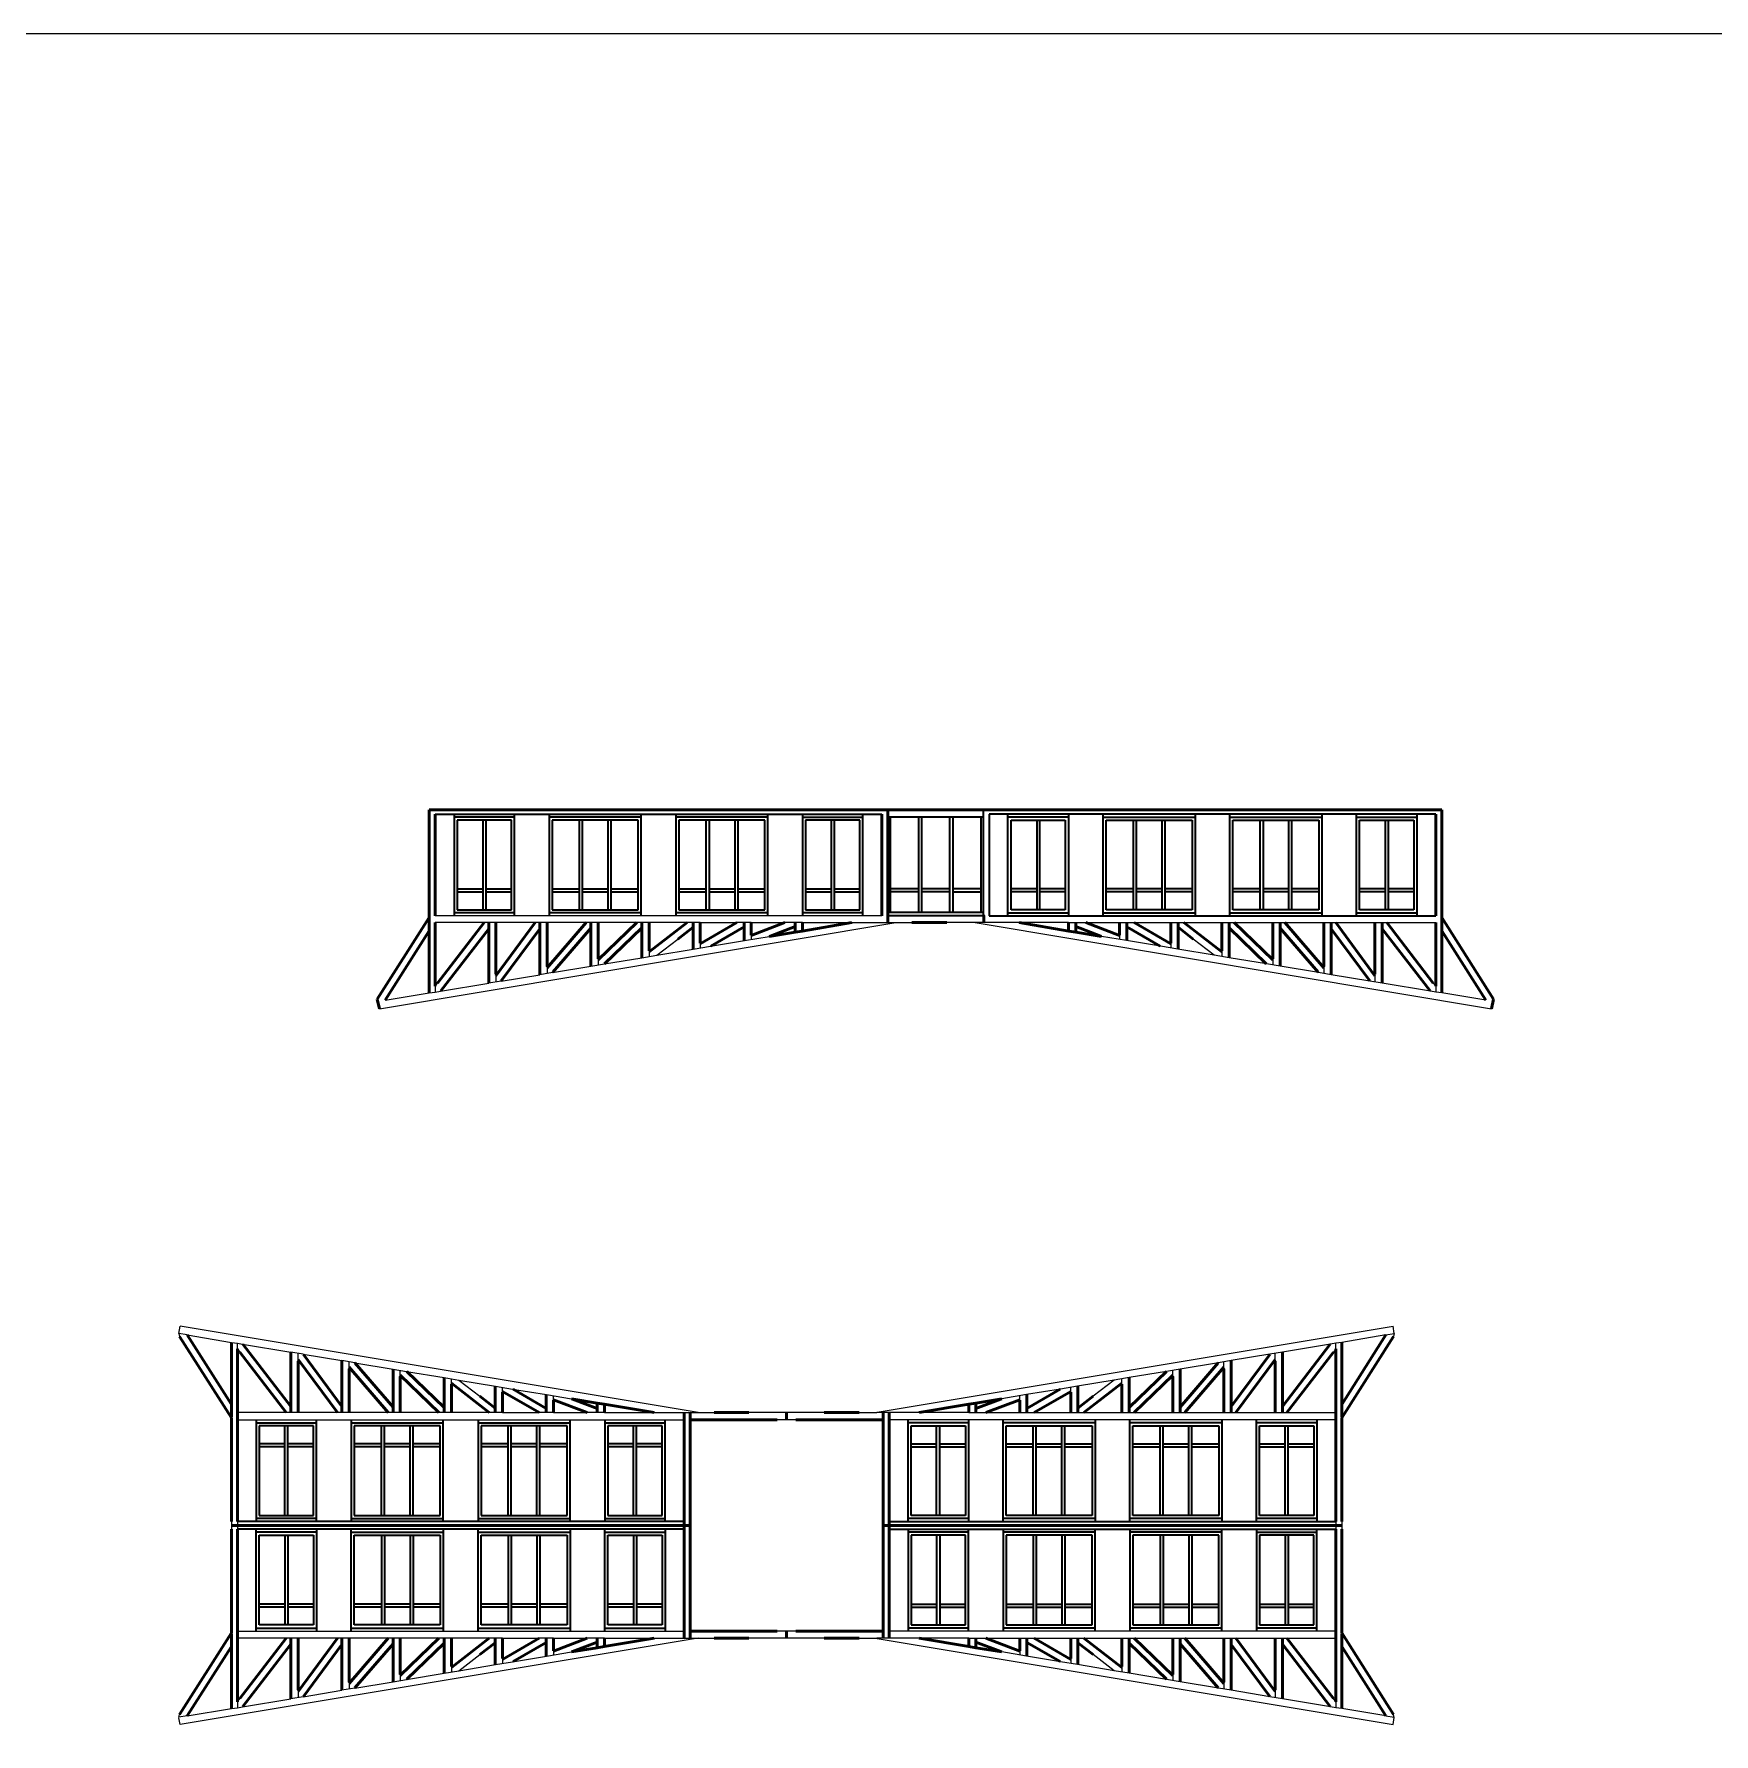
# Model space of a CAD drawing. Header units: centimetres. Extents: x 101 to 201, y 97 to 167.
# Drawn here: x 118.97 to 134.88, y 150.98 to 167.08 of the extents above; entities that cross this region are included whole.
import ezdxf

# ---------------------------------------------------------------- set-up
doc = ezdxf.new("R2010")
doc.units = ezdxf.units.CM
for name, color, linetype in [('corte', 1, 'Continuous'), ('grabado', 5, 'Continuous'), ('modulos alternativos', 10, 'Continuous')]:
    doc.layers.add(name, color=color, linetype=linetype)

msp = doc.modelspace()

# ---------------------------------------------------------------- linework, layer by layer
at = {"layer": 'corte', "lineweight": 50}
for p, q in [((132.298, 159.729), (122.711, 159.729)), ((122.711, 159.729), (122.711, 158.711)), ((127.054, 159.72), (127.054, 159.729)), ((132.298, 159.729), (132.298, 158.711)), ((122.22, 157.936), (122.711, 158.711)), ((122.294, 157.926), (122.711, 158.583)), ((122.711, 158.583), (122.711, 157.996)), ((122.768, 158.661), (122.768, 158.059)), ((122.791, 158.089), (123.231, 158.661)), ((122.82, 158.014), (123.275, 158.604)), ((123.275, 158.604), (123.275, 158.09)), ((123.343, 158.661), (123.343, 158.172)), ((123.343, 158.157), (123.716, 158.661)), ((123.393, 158.109), (123.758, 158.603)), ((123.758, 158.603), (123.758, 158.17)), ((123.827, 158.661), (123.827, 158.245)), ((123.827, 158.232), (124.196, 158.661)), ((123.882, 158.191), (124.242, 158.608)), ((124.242, 158.608), (124.242, 158.251)), ((124.31, 158.661), (124.31, 158.319)), ((124.31, 158.308), (124.676, 158.661)), ((124.372, 158.272), (124.725, 158.613)), ((124.725, 158.613), (124.725, 158.331)), ((124.794, 158.661), (124.794, 158.393)), ((124.794, 158.384), (125.153, 158.661)), ((125.064, 158.506), (125.209, 158.617)), ((125.209, 158.617), (125.209, 158.412)), ((125.277, 158.461), (125.624, 158.661)), ((125.277, 158.661), (125.277, 158.468)), ((125.379, 158.44), (125.692, 158.621)), ((125.692, 158.621), (125.692, 158.492)), ((125.761, 158.661), (125.761, 158.543)), ((125.761, 158.539), (126.08, 158.661)), ((125.931, 158.53), (126.176, 158.571)), ((125.94, 158.534), (126.176, 158.624)), ((126.176, 158.624), (126.176, 158.571)), ((126.242, 158.582), (126.713, 158.661)), ((126.245, 158.661), (126.245, 158.583)), ((127.282, 158.661), (127.611, 158.661)), ((128.768, 158.582), (128.296, 158.661)), ((128.765, 158.661), (128.765, 158.583)), ((129.069, 158.534), (128.833, 158.624)), ((128.833, 158.624), (128.833, 158.571)), ((129.078, 158.53), (128.833, 158.571)), ((129.248, 158.539), (128.929, 158.661)), ((129.248, 158.661), (129.248, 158.543)), ((129.631, 158.44), (129.317, 158.621)), ((129.317, 158.621), (129.317, 158.492)), ((129.732, 158.461), (129.386, 158.661)), ((129.732, 158.661), (129.732, 158.468)), ((129.945, 158.506), (129.801, 158.617)), ((129.801, 158.617), (129.801, 158.412)), ((130.215, 158.384), (129.857, 158.661)), ((130.215, 158.661), (130.215, 158.393)), ((130.637, 158.272), (130.284, 158.613)), ((130.284, 158.613), (130.284, 158.331)), ((130.699, 158.308), (130.333, 158.661)), ((130.699, 158.661), (130.699, 158.319)), ((130.768, 158.608), (130.768, 158.251)), ((131.128, 158.191), (130.768, 158.608)), ((131.183, 158.232), (130.813, 158.661)), ((131.183, 158.661), (131.183, 158.245)), ((131.616, 158.109), (131.251, 158.603)), ((131.251, 158.603), (131.251, 158.17)), ((131.666, 158.157), (131.294, 158.661)), ((131.666, 158.661), (131.666, 158.172)), ((132.189, 158.014), (131.735, 158.604)), ((131.735, 158.604), (131.735, 158.09)), ((132.218, 158.089), (131.778, 158.661)), ((132.241, 158.661), (132.241, 158.059)), ((132.789, 157.936), (132.298, 158.711)), ((132.715, 157.926), (132.298, 158.583)), ((132.298, 158.583), (132.298, 157.996)), ((122.24, 157.846), (122.22, 157.936)), ((132.769, 157.846), (132.789, 157.936)), ((120.348, 154.743), (120.838, 153.971)), ((120.421, 154.757), (120.838, 154.099)), ((131.769, 154.757), (131.352, 154.099)), ((131.842, 154.743), (131.352, 153.971)), ((120.838, 154.099), (120.838, 154.687)), ((120.895, 154.022), (120.895, 154.624)), ((120.918, 154.594), (121.358, 154.022)), ((120.947, 154.669), (121.402, 154.078)), ((121.402, 154.078), (121.402, 154.593)), ((121.52, 154.573), (121.885, 154.08)), ((130.67, 154.573), (130.305, 154.08)), ((131.243, 154.669), (130.789, 154.078)), ((130.789, 154.078), (130.789, 154.593)), ((131.272, 154.594), (130.832, 154.022)), ((131.295, 154.022), (131.295, 154.624)), ((131.352, 154.099), (131.352, 154.687)), ((121.47, 154.526), (121.842, 154.022)), ((121.47, 154.022), (121.47, 154.51)), ((121.885, 154.08), (121.885, 154.513)), ((121.954, 154.451), (122.323, 154.022)), ((121.954, 154.022), (121.954, 154.437)), ((122.008, 154.492), (122.369, 154.074)), ((122.369, 154.074), (122.369, 154.432)), ((122.499, 154.41), (122.852, 154.07)), ((129.691, 154.41), (129.338, 154.07)), ((130.182, 154.492), (129.821, 154.074)), ((129.821, 154.074), (129.821, 154.432)), ((130.236, 154.451), (129.867, 154.022)), ((130.236, 154.022), (130.236, 154.437)), ((130.305, 154.08), (130.305, 154.513)), ((130.72, 154.526), (130.348, 154.022)), ((130.72, 154.022), (130.72, 154.51)), ((122.437, 154.375), (122.803, 154.022)), ((122.437, 154.022), (122.437, 154.364)), ((122.852, 154.07), (122.852, 154.351)), ((122.921, 154.299), (123.28, 154.022)), ((122.921, 154.022), (122.921, 154.29)), ((123.336, 154.065), (123.336, 154.271)), ((123.404, 154.222), (123.751, 154.022)), ((123.506, 154.242), (123.819, 154.062)), ((128.685, 154.242), (128.371, 154.062)), ((128.786, 154.222), (128.439, 154.022)), ((128.854, 154.065), (128.854, 154.271)), ((129.269, 154.299), (128.91, 154.022)), ((129.269, 154.022), (129.269, 154.29)), ((129.338, 154.07), (129.338, 154.351)), ((129.753, 154.375), (129.387, 154.022)), ((129.753, 154.022), (129.753, 154.364)), ((123.191, 154.177), (123.336, 154.065)), ((123.404, 154.022), (123.404, 154.215)), ((123.819, 154.062), (123.819, 154.19)), ((123.888, 154.144), (124.207, 154.022)), ((123.888, 154.022), (123.888, 154.14)), ((124.058, 154.152), (124.303, 154.111)), ((124.067, 154.149), (124.303, 154.059)), ((124.303, 154.059), (124.303, 154.111)), ((124.369, 154.101), (124.84, 154.022)), ((124.372, 154.022), (124.372, 154.1)), ((127.821, 154.101), (127.35, 154.022)), ((127.819, 154.022), (127.819, 154.1)), ((128.132, 154.152), (127.887, 154.111)), ((128.123, 154.149), (127.887, 154.059)), ((127.887, 154.059), (127.887, 154.111)), ((128.302, 154.144), (127.983, 154.022)), ((128.302, 154.022), (128.302, 154.14)), ((128.371, 154.062), (128.371, 154.19)), ((128.786, 154.022), (128.786, 154.215)), ((128.999, 154.177), (128.854, 154.065)), ((120.838, 153.971), (120.838, 152.989)), ((125.181, 153.953), (126.007, 153.953)), ((125.181, 151.953), (125.181, 153.953)), ((125.409, 154.022), (125.738, 154.022)), ((126.095, 154.019), (126.095, 153.956)), ((127.009, 153.953), (126.183, 153.953)), ((126.781, 154.022), (126.452, 154.022)), ((127.009, 151.953), (127.009, 153.953)), ((131.352, 153.971), (131.352, 152.989)), ((125.181, 152.953), (120.838, 152.953)), ((127.009, 152.953), (131.352, 152.953)), ((120.838, 152.917), (120.838, 151.935)), ((131.352, 152.917), (131.352, 151.935)), ((120.348, 151.164), (120.838, 151.935)), ((120.421, 151.15), (120.838, 151.807)), ((120.838, 151.807), (120.838, 151.22)), ((120.895, 151.885), (120.895, 151.283)), ((120.918, 151.313), (121.358, 151.885)), ((120.947, 151.238), (121.402, 151.829)), ((121.402, 151.829), (121.402, 151.314)), ((121.47, 151.885), (121.47, 151.396)), ((121.47, 151.381), (121.842, 151.885)), ((121.52, 151.333), (121.885, 151.827)), ((121.885, 151.827), (121.885, 151.394)), ((121.954, 151.885), (121.954, 151.47)), ((121.954, 151.456), (122.323, 151.885)), ((122.008, 151.415), (122.369, 151.832)), ((122.369, 151.832), (122.369, 151.475)), ((122.437, 151.885), (122.437, 151.543)), ((122.437, 151.532), (122.803, 151.885)), ((122.499, 151.497), (122.852, 151.837)), ((122.852, 151.837), (122.852, 151.555)), ((122.921, 151.885), (122.921, 151.617)), ((122.921, 151.608), (123.28, 151.885)), ((123.191, 151.73), (123.336, 151.842)), ((123.336, 151.842), (123.336, 151.636)), ((123.404, 151.685), (123.751, 151.885)), ((123.404, 151.885), (123.404, 151.692)), ((123.506, 151.664), (123.819, 151.845)), ((123.819, 151.845), (123.819, 151.717)), ((123.888, 151.885), (123.888, 151.767)), ((123.888, 151.763), (124.207, 151.885)), ((124.067, 151.758), (124.303, 151.848)), ((124.303, 151.848), (124.303, 151.795)), ((124.369, 151.806), (124.84, 151.885)), ((124.372, 151.885), (124.372, 151.807)), ((125.181, 151.953), (126.007, 151.953)), ((125.409, 151.885), (125.738, 151.885)), ((126.095, 151.888), (126.095, 151.951)), ((127.009, 151.953), (126.183, 151.953)), ((126.781, 151.885), (126.452, 151.885)), ((127.821, 151.806), (127.35, 151.885)), ((127.819, 151.885), (127.819, 151.807)), ((128.123, 151.758), (127.887, 151.848)), ((127.887, 151.848), (127.887, 151.795)), ((128.302, 151.763), (127.983, 151.885)), ((128.302, 151.885), (128.302, 151.767)), ((128.685, 151.664), (128.371, 151.845)), ((128.371, 151.845), (128.371, 151.717)), ((128.786, 151.685), (128.439, 151.885)), ((128.786, 151.885), (128.786, 151.692)), ((128.999, 151.73), (128.854, 151.842)), ((128.854, 151.842), (128.854, 151.636)), ((129.269, 151.608), (128.91, 151.885)), ((129.269, 151.885), (129.269, 151.617)), ((129.691, 151.497), (129.338, 151.837)), ((129.338, 151.837), (129.338, 151.555)), ((129.753, 151.532), (129.387, 151.885)), ((129.753, 151.885), (129.753, 151.543)), ((129.821, 151.832), (129.821, 151.475)), ((130.182, 151.415), (129.821, 151.832)), ((130.236, 151.456), (129.867, 151.885)), ((130.236, 151.885), (130.236, 151.47)), ((130.67, 151.333), (130.305, 151.827)), ((130.305, 151.827), (130.305, 151.394)), ((130.72, 151.381), (130.348, 151.885)), ((130.72, 151.885), (130.72, 151.396)), ((131.243, 151.238), (130.789, 151.829)), ((130.789, 151.829), (130.789, 151.314)), ((131.272, 151.313), (130.832, 151.885)), ((131.295, 151.885), (131.295, 151.283)), ((131.842, 151.164), (131.352, 151.935)), ((131.769, 151.15), (131.352, 151.807)), ((131.352, 151.807), (131.352, 151.22)), ((124.058, 151.755), (124.303, 151.795)), ((128.132, 151.755), (127.887, 151.795))]:
    msp.add_line(p, q, dxfattribs=at)
at = {"layer": 'corte'}
for p, q in [((122.711, 158.711), (122.711, 158.732)), ((132.298, 158.711), (132.298, 158.732)), ((122.24, 157.846), (127.13, 158.661)), ((122.768, 158.663), (122.768, 158.661)), ((123.231, 158.661), (122.768, 158.661)), ((123.716, 158.661), (123.34, 158.661)), ((124.196, 158.661), (123.824, 158.661)), ((124.676, 158.661), (124.308, 158.661)), ((125.153, 158.661), (124.791, 158.661)), ((125.277, 158.661), (125.624, 158.661)), ((125.761, 158.661), (126.08, 158.661)), ((126.245, 158.661), (126.713, 158.661)), ((127.113, 158.661), (127.282, 158.661)), ((127.968, 158.661), (127.611, 158.661)), ((127.879, 158.661), (132.769, 157.846)), ((127.968, 158.663), (127.968, 158.661)), ((128.765, 158.661), (128.296, 158.661)), ((128.929, 158.661), (129.248, 158.661)), ((129.386, 158.661), (129.732, 158.661)), ((129.857, 158.661), (130.218, 158.661)), ((130.333, 158.661), (130.702, 158.661)), ((130.813, 158.661), (131.185, 158.661)), ((131.294, 158.661), (131.669, 158.661)), ((131.778, 158.661), (132.241, 158.661)), ((132.241, 158.663), (132.241, 158.661)), ((124.866, 158.353), (125.064, 158.506)), ((124.866, 158.353), (125.212, 158.41)), ((125.209, 158.412), (125.209, 158.41)), ((125.277, 158.468), (125.277, 158.461)), ((125.374, 158.438), (125.695, 158.491)), ((125.374, 158.438), (125.379, 158.44)), ((125.692, 158.492), (125.692, 158.491)), ((125.761, 158.543), (125.761, 158.536)), ((125.931, 158.53), (125.94, 158.534)), ((129.078, 158.53), (129.069, 158.534)), ((129.248, 158.543), (129.248, 158.536)), ((129.635, 158.438), (129.314, 158.491)), ((129.317, 158.492), (129.317, 158.491)), ((129.635, 158.438), (129.631, 158.44)), ((129.732, 158.468), (129.732, 158.461)), ((130.144, 158.353), (129.798, 158.41)), ((129.801, 158.412), (129.801, 158.41)), ((130.144, 158.353), (129.945, 158.506)), ((123.827, 158.245), (123.827, 158.232)), ((123.88, 158.188), (124.242, 158.249)), ((124.31, 158.319), (124.31, 158.308)), ((124.37, 158.27), (124.725, 158.329)), ((124.37, 158.27), (124.372, 158.272)), ((124.725, 158.331), (124.725, 158.329)), ((124.794, 158.393), (124.794, 158.384)), ((130.215, 158.393), (130.215, 158.384)), ((130.284, 158.331), (130.284, 158.329)), ((130.639, 158.27), (130.284, 158.329)), ((130.639, 158.27), (130.637, 158.272)), ((130.699, 158.319), (130.699, 158.308)), ((131.13, 158.188), (130.768, 158.249)), ((131.183, 158.245), (131.183, 158.232)), ((122.768, 158.059), (122.791, 158.089)), ((122.818, 158.012), (123.275, 158.088)), ((123.275, 158.09), (123.275, 158.088)), ((123.343, 158.172), (123.343, 158.157)), ((123.392, 158.107), (123.758, 158.168)), ((123.392, 158.107), (123.393, 158.109)), ((123.758, 158.17), (123.758, 158.168)), ((123.88, 158.188), (123.882, 158.191)), ((131.13, 158.188), (131.128, 158.191)), ((131.251, 158.17), (131.251, 158.168)), ((131.618, 158.107), (131.251, 158.168)), ((131.618, 158.107), (131.616, 158.109)), ((131.666, 158.172), (131.666, 158.157)), ((131.735, 158.09), (131.735, 158.088)), ((132.191, 158.012), (131.735, 158.088)), ((132.241, 158.059), (132.218, 158.089)), ((122.294, 157.926), (122.711, 157.996)), ((122.818, 158.012), (122.82, 158.014)), ((132.191, 158.012), (132.189, 158.014)), ((132.715, 157.926), (132.298, 157.996)), ((120.341, 154.772), (120.353, 154.839)), ((120.341, 154.772), (120.348, 154.743)), ((125.257, 154.022), (120.353, 154.839)), ((120.421, 154.757), (120.838, 154.687)), ((126.933, 154.022), (131.837, 154.839)), ((131.769, 154.757), (131.352, 154.687)), ((131.849, 154.772), (131.837, 154.839)), ((131.849, 154.772), (131.842, 154.743)), ((120.895, 154.624), (120.918, 154.594)), ((120.945, 154.671), (121.402, 154.595)), ((120.945, 154.671), (120.947, 154.669)), ((121.402, 154.593), (121.402, 154.595)), ((121.519, 154.576), (121.885, 154.514)), ((121.519, 154.576), (121.52, 154.573)), ((130.671, 154.576), (130.305, 154.514)), ((130.671, 154.576), (130.67, 154.573)), ((131.245, 154.671), (130.789, 154.595)), ((130.789, 154.593), (130.789, 154.595)), ((131.245, 154.671), (131.243, 154.669)), ((131.295, 154.624), (131.272, 154.594)), ((121.47, 154.51), (121.47, 154.526)), ((121.885, 154.513), (121.885, 154.514)), ((121.954, 154.437), (121.954, 154.451)), ((122.007, 154.494), (122.369, 154.434)), ((122.007, 154.494), (122.008, 154.492)), ((122.497, 154.412), (122.852, 154.353)), ((122.497, 154.412), (122.499, 154.41)), ((129.693, 154.412), (129.338, 154.353)), ((129.693, 154.412), (129.691, 154.41)), ((130.184, 154.494), (129.821, 154.434)), ((130.184, 154.494), (130.182, 154.492)), ((130.236, 154.437), (130.236, 154.451)), ((130.305, 154.513), (130.305, 154.514)), ((130.72, 154.51), (130.72, 154.526)), ((122.437, 154.364), (122.437, 154.375)), ((122.852, 154.351), (122.852, 154.353)), ((122.921, 154.29), (122.921, 154.299)), ((122.992, 154.33), (123.339, 154.272)), ((122.992, 154.33), (123.191, 154.177)), ((123.336, 154.271), (123.336, 154.273)), ((123.404, 154.215), (123.404, 154.222)), ((123.501, 154.245), (123.822, 154.192)), ((123.501, 154.245), (123.506, 154.242)), ((128.689, 154.245), (128.368, 154.192)), ((128.689, 154.245), (128.685, 154.242)), ((128.786, 154.215), (128.786, 154.222)), ((129.198, 154.33), (128.851, 154.272)), ((128.854, 154.271), (128.854, 154.273)), ((129.198, 154.33), (128.999, 154.177)), ((129.269, 154.29), (129.269, 154.299)), ((129.338, 154.351), (129.338, 154.353)), ((129.753, 154.364), (129.753, 154.375)), ((123.819, 154.19), (123.819, 154.192)), ((123.888, 154.14), (123.888, 154.147)), ((124.058, 154.152), (124.067, 154.149)), ((128.132, 154.152), (128.123, 154.149)), ((128.302, 154.14), (128.302, 154.147)), ((128.371, 154.19), (128.371, 154.192)), ((120.838, 153.971), (120.838, 153.977)), ((120.895, 154.019), (120.895, 154.022)), ((121.358, 154.022), (120.895, 154.022)), ((121.842, 154.022), (121.467, 154.022)), ((122.323, 154.022), (121.951, 154.022)), ((122.803, 154.022), (122.434, 154.022)), ((123.28, 154.022), (122.918, 154.022)), ((123.404, 154.022), (123.751, 154.022)), ((123.888, 154.022), (124.207, 154.022)), ((124.372, 154.022), (124.84, 154.022)), ((125.24, 154.022), (125.409, 154.022)), ((126.452, 154.022), (125.738, 154.022)), ((126.183, 153.953), (126.007, 153.953)), ((126.095, 154.019), (126.095, 154.022)), ((126.095, 153.953), (126.095, 153.956)), ((126.781, 154.022), (126.95, 154.022)), ((127.819, 154.022), (127.35, 154.022)), ((127.983, 154.022), (128.302, 154.022)), ((128.439, 154.022), (128.786, 154.022)), ((128.91, 154.022), (129.272, 154.022)), ((129.387, 154.022), (129.756, 154.022)), ((129.867, 154.022), (130.239, 154.022)), ((130.348, 154.022), (130.723, 154.022)), ((130.832, 154.022), (131.295, 154.022)), ((131.295, 154.019), (131.295, 154.022)), ((131.352, 153.971), (131.352, 153.977)), ((120.838, 152.989), (120.838, 152.917)), ((131.352, 152.989), (131.352, 152.917)), ((125.257, 151.885), (120.353, 151.067)), ((120.838, 151.935), (120.838, 151.93)), ((120.895, 151.888), (120.895, 151.885)), ((121.358, 151.885), (120.895, 151.885)), ((121.842, 151.885), (121.467, 151.885)), ((122.323, 151.885), (121.951, 151.885)), ((122.803, 151.885), (122.434, 151.885)), ((123.28, 151.885), (122.918, 151.885)), ((123.404, 151.885), (123.751, 151.885)), ((123.888, 151.885), (124.207, 151.885)), ((124.372, 151.885), (124.84, 151.885)), ((125.24, 151.885), (125.409, 151.885)), ((126.452, 151.885), (125.738, 151.885)), ((126.183, 151.953), (126.007, 151.953)), ((126.095, 151.953), (126.095, 151.951)), ((126.095, 151.888), (126.095, 151.885)), ((126.781, 151.885), (126.95, 151.885)), ((126.933, 151.885), (131.837, 151.067)), ((127.819, 151.885), (127.35, 151.885)), ((127.983, 151.885), (128.302, 151.885)), ((128.439, 151.885), (128.786, 151.885)), ((128.91, 151.885), (129.272, 151.885)), ((129.387, 151.885), (129.756, 151.885)), ((129.867, 151.885), (130.239, 151.885)), ((130.348, 151.885), (130.723, 151.885)), ((130.832, 151.885), (131.295, 151.885)), ((131.295, 151.888), (131.295, 151.885)), ((131.352, 151.935), (131.352, 151.93)), ((122.992, 151.577), (123.191, 151.73)), ((123.404, 151.692), (123.404, 151.685)), ((123.501, 151.662), (123.822, 151.715)), ((123.501, 151.662), (123.506, 151.664)), ((123.819, 151.717), (123.819, 151.715)), ((123.888, 151.767), (123.888, 151.76)), ((124.058, 151.755), (124.067, 151.758)), ((128.132, 151.755), (128.123, 151.758)), ((128.302, 151.767), (128.302, 151.76)), ((128.689, 151.662), (128.368, 151.715)), ((128.371, 151.717), (128.371, 151.715)), ((128.689, 151.662), (128.685, 151.664)), ((128.786, 151.692), (128.786, 151.685)), ((129.198, 151.577), (128.999, 151.73)), ((122.437, 151.543), (122.437, 151.532)), ((122.497, 151.494), (122.852, 151.554)), ((122.497, 151.494), (122.499, 151.497)), ((122.852, 151.555), (122.852, 151.554)), ((122.921, 151.617), (122.921, 151.608)), ((122.992, 151.577), (123.339, 151.635)), ((123.336, 151.636), (123.336, 151.634)), ((129.198, 151.577), (128.851, 151.635)), ((128.854, 151.636), (128.854, 151.634)), ((129.269, 151.617), (129.269, 151.608)), ((129.338, 151.555), (129.338, 151.554)), ((129.693, 151.494), (129.338, 151.554)), ((129.693, 151.494), (129.691, 151.497)), ((129.753, 151.543), (129.753, 151.532)), ((121.47, 151.396), (121.47, 151.381)), ((121.519, 151.331), (121.885, 151.392)), ((121.519, 151.331), (121.52, 151.333)), ((121.885, 151.394), (121.885, 151.392)), ((121.954, 151.47), (121.954, 151.456)), ((122.007, 151.413), (122.369, 151.473)), ((122.007, 151.413), (122.008, 151.415)), ((130.184, 151.413), (129.821, 151.473)), ((130.184, 151.413), (130.182, 151.415)), ((130.236, 151.47), (130.236, 151.456)), ((130.305, 151.394), (130.305, 151.392)), ((130.671, 151.331), (130.305, 151.392)), ((130.671, 151.331), (130.67, 151.333)), ((130.72, 151.396), (130.72, 151.381)), ((120.342, 151.137), (120.348, 151.164)), ((120.421, 151.15), (120.838, 151.22)), ((120.895, 151.283), (120.918, 151.313)), ((120.945, 151.236), (121.402, 151.312)), ((120.945, 151.236), (120.947, 151.238)), ((121.402, 151.314), (121.402, 151.312)), ((130.789, 151.314), (130.789, 151.312)), ((131.245, 151.236), (130.789, 151.312)), ((131.245, 151.236), (131.243, 151.238)), ((131.295, 151.283), (131.272, 151.313)), ((131.769, 151.15), (131.352, 151.22)), ((131.849, 151.135), (131.842, 151.164)), ((120.342, 151.137), (120.342, 151.137)), ((120.353, 151.067), (120.342, 151.132)), ((131.837, 151.067), (131.849, 151.135)), ((131.848, 151.137), (131.848, 151.137))]:
    msp.add_line(p, q, dxfattribs=at)
at = {"layer": 'grabado'}
for p, q in [((122.711, 159.729), (122.711, 159.695)), ((126.997, 158.726), (122.768, 158.726)), ((127.054, 158.729), (127.054, 158.726)), ((123.34, 158.661), (123.231, 158.661)), ((123.824, 158.661), (123.716, 158.661)), ((124.308, 158.661), (124.196, 158.661)), ((124.791, 158.661), (124.676, 158.661)), ((125.277, 158.661), (125.153, 158.661)), ((125.761, 158.661), (125.624, 158.661)), ((126.245, 158.661), (126.08, 158.661)), ((126.713, 158.661), (127.113, 158.661)), ((126.997, 158.663), (126.997, 158.661)), ((127.054, 158.663), (127.054, 158.661)), ((128.296, 158.661), (127.896, 158.661)), ((127.956, 158.663), (127.956, 158.661)), ((128.013, 158.663), (128.013, 158.661)), ((128.765, 158.661), (128.929, 158.661)), ((129.248, 158.661), (129.386, 158.661)), ((129.732, 158.661), (129.857, 158.661)), ((130.218, 158.661), (130.333, 158.661)), ((130.702, 158.661), (130.813, 158.661)), ((131.185, 158.661), (131.294, 158.661)), ((131.669, 158.661), (131.778, 158.661)), ((125.212, 158.41), (125.374, 158.438)), ((125.277, 158.461), (125.277, 158.421)), ((125.695, 158.491), (125.931, 158.53)), ((125.761, 158.536), (125.761, 158.502)), ((129.314, 158.491), (129.078, 158.53)), ((129.248, 158.536), (129.248, 158.502)), ((129.798, 158.41), (129.635, 158.438)), ((129.732, 158.461), (129.732, 158.421)), ((124.242, 158.249), (124.37, 158.27)), ((124.242, 158.251), (124.242, 158.249)), ((124.31, 158.308), (124.31, 158.26)), ((124.725, 158.329), (124.866, 158.353)), ((124.794, 158.384), (124.794, 158.341)), ((130.284, 158.329), (130.144, 158.353)), ((130.215, 158.384), (130.215, 158.341)), ((130.768, 158.249), (130.639, 158.27)), ((130.699, 158.308), (130.699, 158.26)), ((130.768, 158.251), (130.768, 158.249)), ((123.392, 158.107), (123.275, 158.088)), ((123.343, 158.157), (123.343, 158.099)), ((123.88, 158.188), (123.758, 158.168)), ((123.827, 158.232), (123.827, 158.18)), ((131.251, 158.168), (131.13, 158.188)), ((131.183, 158.232), (131.183, 158.18)), ((131.735, 158.088), (131.618, 158.107)), ((131.666, 158.157), (131.666, 158.099)), ((122.711, 157.996), (122.768, 158.003)), ((122.768, 158.059), (122.768, 158.003)), ((122.768, 158.003), (122.818, 158.012)), ((132.241, 158.003), (132.191, 158.012)), ((132.241, 158.059), (132.241, 158.003)), ((132.298, 157.996), (132.241, 158.003)), ((120.421, 154.757), (120.342, 154.77)), ((131.769, 154.757), (131.848, 154.77)), ((120.838, 154.687), (120.895, 154.679)), ((120.895, 154.624), (120.895, 154.679)), ((120.895, 154.679), (120.945, 154.671)), ((121.519, 154.576), (121.402, 154.595)), ((121.47, 154.526), (121.47, 154.584)), ((130.789, 154.595), (130.671, 154.576)), ((130.72, 154.526), (130.72, 154.584)), ((131.295, 154.679), (131.245, 154.671)), ((131.352, 154.687), (131.295, 154.679)), ((131.295, 154.624), (131.295, 154.679)), ((122.007, 154.494), (121.885, 154.514)), ((121.954, 154.451), (121.954, 154.503)), ((122.369, 154.434), (122.497, 154.412)), ((122.369, 154.432), (122.369, 154.434)), ((122.437, 154.375), (122.437, 154.422)), ((129.821, 154.434), (129.693, 154.412)), ((129.753, 154.375), (129.753, 154.422)), ((129.821, 154.432), (129.821, 154.434)), ((130.305, 154.514), (130.184, 154.494)), ((130.236, 154.451), (130.236, 154.503)), ((122.852, 154.353), (122.992, 154.33)), ((122.921, 154.299), (122.921, 154.342)), ((123.339, 154.272), (123.501, 154.245)), ((123.404, 154.222), (123.404, 154.261)), ((128.851, 154.272), (128.689, 154.245)), ((128.786, 154.222), (128.786, 154.261)), ((129.338, 154.353), (129.198, 154.33)), ((129.269, 154.299), (129.269, 154.342)), ((123.822, 154.192), (124.058, 154.152)), ((123.888, 154.147), (123.888, 154.181)), ((128.368, 154.192), (128.132, 154.152)), ((128.302, 154.147), (128.302, 154.181)), ((120.895, 153.952), (120.895, 153.956)), ((120.895, 153.953), (125.124, 153.953)), ((121.467, 154.022), (121.358, 154.022)), ((121.951, 154.022), (121.842, 154.022)), ((122.434, 154.022), (122.323, 154.022)), ((122.918, 154.022), (122.803, 154.022)), ((123.404, 154.022), (123.28, 154.022)), ((123.888, 154.022), (123.751, 154.022)), ((124.372, 154.022), (124.207, 154.022)), ((124.84, 154.022), (125.24, 154.022)), ((125.124, 154.019), (125.124, 154.022)), ((125.181, 154.019), (125.181, 154.022)), ((125.181, 153.953), (125.181, 153.956)), ((127.35, 154.022), (126.95, 154.022)), ((127.009, 154.019), (127.009, 154.022)), ((127.009, 153.953), (127.009, 153.956)), ((127.066, 154.019), (127.066, 154.022)), ((131.295, 153.953), (127.066, 153.953)), ((127.819, 154.022), (127.983, 154.022)), ((128.302, 154.022), (128.439, 154.022)), ((128.786, 154.022), (128.91, 154.022)), ((129.272, 154.022), (129.387, 154.022)), ((129.756, 154.022), (129.867, 154.022)), ((130.239, 154.022), (130.348, 154.022)), ((130.723, 154.022), (130.832, 154.022)), ((131.295, 153.952), (131.295, 153.956)), ((120.895, 152.989), (120.895, 152.917)), ((125.124, 152.958), (125.124, 152.962)), ((125.124, 152.949), (125.124, 152.945)), ((127.066, 152.958), (127.066, 152.962)), ((127.066, 152.949), (127.066, 152.945)), ((131.295, 152.989), (131.295, 152.917)), ((120.895, 151.955), (120.895, 151.951)), ((120.895, 151.953), (125.124, 151.953)), ((121.467, 151.885), (121.358, 151.885)), ((121.951, 151.885), (121.842, 151.885)), ((122.434, 151.885), (122.323, 151.885)), ((122.918, 151.885), (122.803, 151.885)), ((123.404, 151.885), (123.28, 151.885)), ((123.888, 151.885), (123.751, 151.885)), ((124.372, 151.885), (124.207, 151.885)), ((124.84, 151.885), (125.24, 151.885)), ((125.124, 151.888), (125.124, 151.885)), ((125.181, 151.953), (125.181, 151.951)), ((125.181, 151.888), (125.181, 151.885)), ((127.35, 151.885), (126.95, 151.885)), ((127.009, 151.953), (127.009, 151.951)), ((127.009, 151.888), (127.009, 151.885)), ((131.295, 151.953), (127.066, 151.953)), ((127.066, 151.888), (127.066, 151.885)), ((127.819, 151.885), (127.983, 151.885)), ((128.302, 151.885), (128.439, 151.885)), ((128.786, 151.885), (128.91, 151.885)), ((129.272, 151.885), (129.387, 151.885)), ((129.756, 151.885), (129.867, 151.885)), ((130.239, 151.885), (130.348, 151.885)), ((130.723, 151.885), (130.832, 151.885)), ((131.295, 151.955), (131.295, 151.951)), ((123.339, 151.635), (123.501, 151.662)), ((123.404, 151.685), (123.404, 151.646)), ((123.822, 151.715), (124.058, 151.755)), ((123.888, 151.76), (123.888, 151.726)), ((128.368, 151.715), (128.132, 151.755)), ((128.302, 151.76), (128.302, 151.726)), ((128.851, 151.635), (128.689, 151.662)), ((128.786, 151.685), (128.786, 151.646)), ((122.369, 151.473), (122.497, 151.494)), ((122.437, 151.532), (122.437, 151.484)), ((122.852, 151.554), (122.992, 151.577)), ((122.921, 151.608), (122.921, 151.565)), ((129.338, 151.554), (129.198, 151.577)), ((129.269, 151.608), (129.269, 151.565)), ((129.821, 151.473), (129.693, 151.494)), ((129.753, 151.532), (129.753, 151.484)), ((121.519, 151.331), (121.402, 151.312)), ((121.47, 151.381), (121.47, 151.323)), ((122.007, 151.413), (121.885, 151.392)), ((121.954, 151.456), (121.954, 151.404)), ((122.369, 151.475), (122.369, 151.473)), ((129.821, 151.475), (129.821, 151.473)), ((130.305, 151.392), (130.184, 151.413)), ((130.236, 151.456), (130.236, 151.404)), ((130.789, 151.312), (130.671, 151.331)), ((130.72, 151.381), (130.72, 151.323)), ((120.838, 151.22), (120.895, 151.227)), ((120.895, 151.283), (120.895, 151.227)), ((120.895, 151.227), (120.945, 151.236)), ((131.295, 151.227), (131.245, 151.236)), ((131.295, 151.283), (131.295, 151.227)), ((131.352, 151.22), (131.295, 151.227)), ((120.421, 151.15), (120.342, 151.137)), ((131.769, 151.15), (131.848, 151.137))]:
    msp.add_line(p, q, dxfattribs=at)
at = {"layer": 'grabado', "lineweight": 35}
for p, q in [((122.768, 159.689), (126.997, 159.689)), ((122.947, 159.689), (122.947, 158.726)), ((123.518, 158.726), (123.518, 159.689)), ((123.847, 159.689), (123.847, 158.726)), ((124.718, 158.726), (124.718, 159.689)), ((125.047, 159.689), (125.047, 158.726)), ((125.918, 158.726), (125.918, 159.689)), ((126.247, 159.689), (126.247, 158.726)), ((126.818, 158.726), (126.818, 159.689)), ((127.956, 159.729), (127.956, 158.663)), ((132.241, 159.689), (128.013, 159.689)), ((128.013, 159.689), (128.013, 158.726)), ((128.191, 158.726), (128.191, 159.689)), ((128.763, 159.689), (128.763, 158.726)), ((129.091, 158.726), (129.091, 159.689)), ((129.963, 159.689), (129.963, 158.726)), ((130.291, 158.726), (130.291, 159.689)), ((131.163, 159.689), (131.163, 158.726)), ((131.491, 158.726), (131.491, 159.689)), ((132.063, 159.689), (132.063, 158.726)), ((123.518, 159.66), (122.947, 159.66)), ((122.975, 159.632), (122.975, 158.782)), ((123.49, 159.632), (122.975, 159.632)), ((123.218, 159.632), (123.218, 158.782)), ((123.247, 159.632), (123.247, 158.782)), ((123.49, 158.782), (123.49, 159.632)), ((124.718, 159.66), (123.847, 159.66)), ((123.875, 159.632), (123.875, 158.782)), ((124.69, 159.632), (123.875, 159.632)), ((124.132, 159.632), (124.132, 158.782)), ((124.161, 159.632), (124.161, 158.782)), ((124.404, 159.632), (124.404, 158.782)), ((124.432, 159.632), (124.432, 158.782)), ((124.69, 158.782), (124.69, 159.632)), ((125.918, 159.66), (125.047, 159.66)), ((125.075, 159.632), (125.075, 158.782)), ((125.89, 159.632), (125.075, 159.632)), ((125.332, 159.632), (125.332, 158.782)), ((125.361, 159.632), (125.361, 158.782)), ((125.604, 159.632), (125.604, 158.782)), ((125.632, 159.632), (125.632, 158.782)), ((125.89, 158.782), (125.89, 159.632)), ((126.247, 159.66), (126.818, 159.66)), ((126.275, 159.632), (126.275, 158.782)), ((126.79, 159.632), (126.275, 159.632)), ((126.518, 159.632), (126.518, 158.782)), ((126.547, 159.632), (126.547, 158.782)), ((126.79, 158.782), (126.79, 159.632)), ((127.962, 159.66), (127.054, 159.66)), ((127.076, 159.66), (127.076, 158.756)), ((127.343, 159.66), (127.343, 158.756)), ((127.372, 159.66), (127.372, 158.756)), ((127.639, 159.66), (127.639, 158.756)), ((127.668, 159.66), (127.668, 158.756)), ((127.933, 159.66), (127.933, 158.756)), ((128.763, 159.66), (128.191, 159.66)), ((128.22, 159.632), (128.734, 159.632)), ((128.22, 158.782), (128.22, 159.632)), ((128.463, 159.632), (128.463, 158.782)), ((128.491, 159.632), (128.491, 158.782)), ((128.734, 159.632), (128.734, 158.782)), ((129.091, 159.66), (129.963, 159.66)), ((129.12, 159.632), (129.934, 159.632)), ((129.12, 158.782), (129.12, 159.632)), ((129.377, 159.632), (129.377, 158.782)), ((129.406, 159.632), (129.406, 158.782)), ((129.648, 159.632), (129.648, 158.782)), ((129.677, 159.632), (129.677, 158.782)), ((129.934, 159.632), (129.934, 158.782)), ((130.291, 159.66), (131.163, 159.66)), ((130.32, 159.632), (131.134, 159.632)), ((130.32, 158.782), (130.32, 159.632)), ((130.577, 159.632), (130.577, 158.782)), ((130.606, 159.632), (130.606, 158.782)), ((130.848, 159.632), (130.848, 158.782)), ((130.877, 159.632), (130.877, 158.782)), ((131.134, 159.632), (131.134, 158.782)), ((131.491, 159.66), (132.063, 159.66)), ((131.52, 159.632), (132.034, 159.632)), ((131.52, 158.782), (131.52, 159.632)), ((131.763, 159.632), (131.763, 158.782)), ((131.791, 159.632), (131.791, 158.782)), ((132.034, 159.632), (132.034, 158.782)), ((122.975, 158.98), (123.218, 158.98)), ((122.975, 158.952), (123.218, 158.952)), ((123.247, 158.98), (123.49, 158.98)), ((123.247, 158.952), (123.49, 158.952)), ((123.875, 158.98), (124.132, 158.98)), ((123.875, 158.952), (124.132, 158.952)), ((124.161, 158.98), (124.404, 158.98)), ((124.161, 158.952), (124.404, 158.952)), ((124.432, 158.98), (124.69, 158.98)), ((124.432, 158.952), (124.69, 158.952)), ((125.075, 158.98), (125.332, 158.98)), ((125.075, 158.952), (125.332, 158.952)), ((125.361, 158.98), (125.604, 158.98)), ((125.361, 158.952), (125.604, 158.952)), ((125.632, 158.98), (125.89, 158.98)), ((125.632, 158.952), (125.89, 158.952)), ((126.275, 158.98), (126.518, 158.98)), ((126.275, 158.952), (126.518, 158.952)), ((126.547, 158.98), (126.79, 158.98)), ((126.547, 158.952), (126.79, 158.952)), ((127.076, 158.983), (127.343, 158.983)), ((127.343, 158.954), (127.076, 158.954)), ((127.372, 158.983), (127.639, 158.983)), ((127.639, 158.954), (127.372, 158.954)), ((127.668, 158.983), (127.933, 158.983)), ((127.668, 158.954), (127.933, 158.954)), ((128.463, 158.98), (128.22, 158.98)), ((128.463, 158.952), (128.22, 158.952)), ((128.734, 158.98), (128.491, 158.98)), ((128.734, 158.952), (128.491, 158.952)), ((129.377, 158.98), (129.12, 158.98)), ((129.377, 158.952), (129.12, 158.952)), ((129.648, 158.98), (129.406, 158.98)), ((129.648, 158.952), (129.406, 158.952)), ((129.934, 158.98), (129.677, 158.98)), ((129.934, 158.952), (129.677, 158.952)), ((130.577, 158.98), (130.32, 158.98)), ((130.577, 158.952), (130.32, 158.952)), ((130.848, 158.98), (130.606, 158.98)), ((130.848, 158.952), (130.606, 158.952)), ((131.134, 158.98), (130.877, 158.98)), ((131.134, 158.952), (130.877, 158.952)), ((131.763, 158.98), (131.52, 158.98)), ((131.763, 158.952), (131.52, 158.952)), ((132.034, 158.98), (131.791, 158.98)), ((132.034, 158.952), (131.791, 158.952)), ((123.518, 158.753), (122.947, 158.753)), ((122.975, 158.782), (123.49, 158.782)), ((124.718, 158.753), (123.847, 158.753)), ((123.875, 158.782), (124.69, 158.782)), ((125.918, 158.753), (125.047, 158.753)), ((125.075, 158.782), (125.89, 158.782)), ((126.818, 158.753), (126.247, 158.753)), ((126.275, 158.782), (126.79, 158.782)), ((127.962, 158.756), (127.054, 158.756)), ((127.054, 158.729), (127.971, 158.729)), ((127.968, 158.663), (127.968, 158.729)), ((128.013, 158.726), (132.241, 158.726)), ((128.191, 158.753), (128.763, 158.753)), ((128.734, 158.782), (128.22, 158.782)), ((129.091, 158.753), (129.963, 158.753)), ((129.934, 158.782), (129.12, 158.782)), ((130.291, 158.753), (131.163, 158.753)), ((131.134, 158.782), (130.32, 158.782)), ((131.491, 158.753), (132.063, 158.753)), ((132.034, 158.782), (131.52, 158.782)), ((121.074, 153.953), (121.074, 152.989)), ((121.074, 153.925), (121.645, 153.925)), ((121.616, 153.896), (121.102, 153.896)), ((121.102, 153.896), (121.102, 153.046)), ((121.345, 153.046), (121.345, 153.896)), ((121.374, 153.046), (121.374, 153.896)), ((121.616, 153.046), (121.616, 153.896)), ((121.645, 152.989), (121.645, 153.953)), ((121.974, 153.953), (121.974, 152.989)), ((121.974, 153.925), (122.845, 153.925)), ((122.002, 153.896), (122.002, 153.046)), ((122.816, 153.896), (122.002, 153.896)), ((122.259, 153.046), (122.259, 153.896)), ((122.288, 153.046), (122.288, 153.896)), ((122.531, 153.046), (122.531, 153.896)), ((122.559, 153.046), (122.559, 153.896)), ((122.816, 153.046), (122.816, 153.896)), ((122.845, 152.989), (122.845, 153.953)), ((123.174, 153.952), (123.174, 152.989)), ((123.174, 153.925), (124.045, 153.925)), ((124.016, 153.896), (123.202, 153.896)), ((123.202, 153.896), (123.202, 153.046)), ((123.459, 153.046), (123.459, 153.896)), ((123.488, 153.046), (123.488, 153.896)), ((123.731, 153.046), (123.731, 153.896)), ((123.759, 153.046), (123.759, 153.896)), ((124.016, 153.046), (124.016, 153.896)), ((124.045, 152.989), (124.045, 153.953)), ((124.374, 153.953), (124.374, 152.989)), ((124.374, 153.925), (124.945, 153.925)), ((124.916, 153.896), (124.402, 153.896)), ((124.402, 153.896), (124.402, 153.046)), ((124.645, 153.046), (124.645, 153.896)), ((124.674, 153.046), (124.674, 153.896)), ((124.916, 153.046), (124.916, 153.896)), ((124.945, 152.989), (124.945, 153.953)), ((127.245, 152.989), (127.245, 153.953)), ((127.816, 153.925), (127.245, 153.925)), ((127.274, 153.896), (127.788, 153.896)), ((127.274, 153.046), (127.274, 153.896)), ((127.516, 153.046), (127.516, 153.896)), ((127.545, 153.046), (127.545, 153.896)), ((127.788, 153.896), (127.788, 153.046)), ((127.816, 153.953), (127.816, 152.989)), ((128.145, 152.989), (128.145, 153.953)), ((129.016, 153.925), (128.145, 153.925)), ((128.174, 153.046), (128.174, 153.896)), ((128.174, 153.896), (128.988, 153.896)), ((128.431, 153.046), (128.431, 153.896)), ((128.459, 153.046), (128.459, 153.896)), ((128.702, 153.046), (128.702, 153.896)), ((128.731, 153.046), (128.731, 153.896)), ((128.988, 153.896), (128.988, 153.046)), ((129.016, 153.952), (129.016, 152.989)), ((129.345, 152.989), (129.345, 153.953)), ((130.216, 153.925), (129.345, 153.925)), ((129.374, 153.046), (129.374, 153.896)), ((129.374, 153.896), (130.188, 153.896)), ((129.631, 153.046), (129.631, 153.896)), ((129.659, 153.046), (129.659, 153.896)), ((129.902, 153.046), (129.902, 153.896)), ((129.931, 153.046), (129.931, 153.896)), ((130.188, 153.896), (130.188, 153.046)), ((130.216, 153.953), (130.216, 152.989)), ((130.545, 152.989), (130.545, 153.953)), ((131.116, 153.925), (130.545, 153.925)), ((130.574, 153.046), (130.574, 153.896)), ((130.574, 153.896), (131.088, 153.896)), ((130.816, 153.046), (130.816, 153.896)), ((130.845, 153.046), (130.845, 153.896)), ((131.088, 153.896), (131.088, 153.046)), ((131.116, 153.953), (131.116, 152.989)), ((121.345, 153.726), (121.102, 153.726)), ((121.345, 153.698), (121.102, 153.698)), ((121.616, 153.726), (121.374, 153.726)), ((121.616, 153.698), (121.374, 153.698)), ((122.259, 153.726), (122.002, 153.726)), ((122.259, 153.698), (122.002, 153.698)), ((122.531, 153.726), (122.288, 153.726)), ((122.531, 153.698), (122.288, 153.698)), ((122.816, 153.726), (122.559, 153.726)), ((122.816, 153.698), (122.559, 153.698)), ((123.459, 153.726), (123.202, 153.726)), ((123.459, 153.698), (123.202, 153.698)), ((123.731, 153.726), (123.488, 153.726)), ((123.731, 153.698), (123.488, 153.698)), ((124.016, 153.726), (123.759, 153.726)), ((124.016, 153.698), (123.759, 153.698)), ((124.645, 153.726), (124.402, 153.726)), ((124.645, 153.698), (124.402, 153.698)), ((124.916, 153.726), (124.674, 153.726)), ((124.916, 153.698), (124.674, 153.698)), ((127.274, 153.726), (127.516, 153.726)), ((127.274, 153.698), (127.516, 153.698)), ((127.545, 153.726), (127.788, 153.726)), ((127.545, 153.698), (127.788, 153.698)), ((128.174, 153.726), (128.431, 153.726)), ((128.174, 153.698), (128.431, 153.698)), ((128.459, 153.726), (128.702, 153.726)), ((128.459, 153.698), (128.702, 153.698)), ((128.731, 153.726), (128.988, 153.726)), ((128.731, 153.698), (128.988, 153.698)), ((129.374, 153.726), (129.631, 153.726)), ((129.374, 153.698), (129.631, 153.698)), ((129.659, 153.726), (129.902, 153.726)), ((129.659, 153.698), (129.902, 153.698)), ((129.931, 153.726), (130.188, 153.726)), ((129.931, 153.698), (130.188, 153.698)), ((130.574, 153.726), (130.816, 153.726)), ((130.574, 153.698), (130.816, 153.698)), ((130.845, 153.726), (131.088, 153.726)), ((130.845, 153.698), (131.088, 153.698)), ((125.124, 152.989), (120.895, 152.989)), ((121.645, 153.018), (121.074, 153.018)), ((121.102, 153.046), (121.616, 153.046)), ((121.974, 153.018), (122.845, 153.018)), ((122.002, 153.046), (122.816, 153.046)), ((123.174, 153.018), (124.045, 153.018)), ((123.202, 153.046), (124.016, 153.046)), ((124.374, 153.018), (124.945, 153.018)), ((124.402, 153.046), (124.916, 153.046)), ((127.066, 152.989), (131.295, 152.989)), ((127.816, 153.018), (127.245, 153.018)), ((127.788, 153.046), (127.274, 153.046)), ((129.016, 153.018), (128.145, 153.018)), ((128.988, 153.046), (128.174, 153.046)), ((130.216, 153.018), (129.345, 153.018)), ((130.188, 153.046), (129.374, 153.046)), ((131.116, 153.018), (130.545, 153.018)), ((131.088, 153.046), (130.574, 153.046)), ((125.124, 152.917), (120.895, 152.917)), ((121.074, 151.953), (121.074, 152.917)), ((121.645, 152.889), (121.074, 152.889)), ((121.102, 152.86), (121.616, 152.86)), ((121.102, 152.011), (121.102, 152.86)), ((121.345, 152.86), (121.345, 152.011)), ((121.374, 152.86), (121.374, 152.011)), ((121.616, 152.86), (121.616, 152.011)), ((121.645, 152.917), (121.645, 151.953)), ((121.974, 151.953), (121.974, 152.917)), ((121.974, 152.889), (122.845, 152.889)), ((122.002, 152.86), (122.816, 152.86)), ((122.002, 152.011), (122.002, 152.86)), ((122.259, 152.86), (122.259, 152.011)), ((122.288, 152.86), (122.288, 152.011)), ((122.531, 152.86), (122.531, 152.011)), ((122.559, 152.86), (122.559, 152.011)), ((122.816, 152.86), (122.816, 152.011)), ((122.845, 152.917), (122.845, 151.953)), ((123.174, 151.955), (123.174, 152.917)), ((123.174, 152.889), (124.045, 152.889)), ((123.202, 152.86), (124.016, 152.86)), ((123.202, 152.011), (123.202, 152.86)), ((123.459, 152.86), (123.459, 152.011)), ((123.488, 152.86), (123.488, 152.011)), ((123.731, 152.86), (123.731, 152.011)), ((123.759, 152.86), (123.759, 152.011)), ((124.016, 152.86), (124.016, 152.011)), ((124.045, 152.917), (124.045, 151.953)), ((124.374, 151.953), (124.374, 152.917)), ((124.374, 152.889), (124.945, 152.889)), ((124.402, 152.86), (124.916, 152.86)), ((124.402, 152.011), (124.402, 152.86)), ((124.645, 152.86), (124.645, 152.011)), ((124.674, 152.86), (124.674, 152.011)), ((124.916, 152.86), (124.916, 152.011)), ((124.945, 152.917), (124.945, 151.953)), ((127.066, 152.917), (131.295, 152.917)), ((127.245, 152.917), (127.245, 151.953)), ((127.816, 152.889), (127.245, 152.889)), ((127.274, 152.86), (127.274, 152.011)), ((127.788, 152.86), (127.274, 152.86)), ((127.516, 152.86), (127.516, 152.011)), ((127.545, 152.86), (127.545, 152.011)), ((127.788, 152.011), (127.788, 152.86)), ((127.816, 151.953), (127.816, 152.917)), ((128.145, 152.917), (128.145, 151.953)), ((129.016, 152.889), (128.145, 152.889)), ((128.174, 152.86), (128.174, 152.011)), ((128.988, 152.86), (128.174, 152.86)), ((128.431, 152.86), (128.431, 152.011)), ((128.459, 152.86), (128.459, 152.011)), ((128.702, 152.86), (128.702, 152.011)), ((128.731, 152.86), (128.731, 152.011)), ((128.988, 152.011), (128.988, 152.86)), ((129.016, 151.955), (129.016, 152.917)), ((129.345, 152.917), (129.345, 151.953)), ((130.216, 152.889), (129.345, 152.889)), ((129.374, 152.86), (129.374, 152.011)), ((130.188, 152.86), (129.374, 152.86)), ((129.631, 152.86), (129.631, 152.011)), ((129.659, 152.86), (129.659, 152.011)), ((129.902, 152.86), (129.902, 152.011)), ((129.931, 152.86), (129.931, 152.011)), ((130.188, 152.011), (130.188, 152.86)), ((130.216, 151.953), (130.216, 152.917)), ((130.545, 152.917), (130.545, 151.953)), ((130.545, 152.889), (131.116, 152.889)), ((131.088, 152.86), (130.574, 152.86)), ((130.574, 152.86), (130.574, 152.011)), ((130.816, 152.86), (130.816, 152.011)), ((130.845, 152.86), (130.845, 152.011)), ((131.088, 152.011), (131.088, 152.86)), ((131.116, 151.953), (131.116, 152.917)), ((121.345, 152.209), (121.102, 152.209)), ((121.345, 152.18), (121.102, 152.18)), ((121.616, 152.209), (121.374, 152.209)), ((121.616, 152.18), (121.374, 152.18)), ((122.259, 152.209), (122.002, 152.209)), ((122.259, 152.18), (122.002, 152.18)), ((122.531, 152.209), (122.288, 152.209)), ((122.531, 152.18), (122.288, 152.18)), ((122.816, 152.209), (122.559, 152.209)), ((122.816, 152.18), (122.559, 152.18)), ((123.459, 152.209), (123.202, 152.209)), ((123.459, 152.18), (123.202, 152.18)), ((123.731, 152.209), (123.488, 152.209)), ((123.731, 152.18), (123.488, 152.18)), ((124.016, 152.209), (123.759, 152.209)), ((124.016, 152.18), (123.759, 152.18)), ((124.645, 152.209), (124.402, 152.209)), ((124.645, 152.18), (124.402, 152.18)), ((124.916, 152.209), (124.674, 152.209)), ((124.916, 152.18), (124.674, 152.18)), ((127.274, 152.209), (127.516, 152.209)), ((127.274, 152.18), (127.516, 152.18)), ((127.545, 152.209), (127.788, 152.209)), ((127.545, 152.18), (127.788, 152.18)), ((128.174, 152.209), (128.431, 152.209)), ((128.174, 152.18), (128.431, 152.18)), ((128.459, 152.209), (128.702, 152.209)), ((128.459, 152.18), (128.702, 152.18)), ((128.731, 152.209), (128.988, 152.209)), ((128.731, 152.18), (128.988, 152.18)), ((129.374, 152.209), (129.631, 152.209)), ((129.374, 152.18), (129.631, 152.18)), ((129.659, 152.209), (129.902, 152.209)), ((129.659, 152.18), (129.902, 152.18)), ((129.931, 152.209), (130.188, 152.209)), ((129.931, 152.18), (130.188, 152.18)), ((130.574, 152.209), (130.816, 152.209)), ((130.574, 152.18), (130.816, 152.18)), ((130.845, 152.209), (131.088, 152.209)), ((130.845, 152.18), (131.088, 152.18)), ((121.074, 151.982), (121.645, 151.982)), ((121.616, 152.011), (121.102, 152.011)), ((121.974, 151.982), (122.845, 151.982)), ((122.816, 152.011), (122.002, 152.011)), ((123.174, 151.982), (124.045, 151.982)), ((124.016, 152.011), (123.202, 152.011)), ((124.374, 151.982), (124.945, 151.982)), ((124.916, 152.011), (124.402, 152.011)), ((127.816, 151.982), (127.245, 151.982)), ((127.274, 152.011), (127.788, 152.011)), ((129.016, 151.982), (128.145, 151.982)), ((128.174, 152.011), (128.988, 152.011)), ((130.216, 151.982), (129.345, 151.982)), ((129.374, 152.011), (130.188, 152.011)), ((131.116, 151.982), (130.545, 151.982)), ((130.574, 152.011), (131.088, 152.011))]:
    msp.add_line(p, q, dxfattribs=at)
at = {"layer": 'grabado', "lineweight": 53}
for p, q in [((122.768, 158.726), (122.768, 159.689)), ((126.997, 159.689), (126.997, 158.726)), ((127.054, 158.729), (127.054, 159.729)), ((132.241, 158.726), (132.241, 159.689))]:
    msp.add_line(p, q, dxfattribs=at)
at = {"layer": 'grabado', "lineweight": 50}
for p, q in [((127.054, 158.726), (127.054, 158.663)), ((122.711, 158.711), (122.711, 158.583)), ((123.275, 158.604), (123.275, 158.661)), ((123.758, 158.603), (123.758, 158.661)), ((124.242, 158.608), (124.242, 158.661)), ((124.725, 158.613), (124.725, 158.661)), ((125.209, 158.617), (125.209, 158.661)), ((125.692, 158.621), (125.692, 158.661)), ((126.176, 158.624), (126.176, 158.661)), ((126.176, 158.571), (126.242, 158.582)), ((128.833, 158.571), (128.768, 158.582)), ((128.833, 158.624), (128.833, 158.661)), ((129.317, 158.621), (129.317, 158.661)), ((129.801, 158.617), (129.801, 158.661)), ((130.284, 158.613), (130.284, 158.661)), ((130.768, 158.608), (130.768, 158.661)), ((131.251, 158.603), (131.251, 158.661)), ((131.735, 158.604), (131.735, 158.661)), ((132.298, 158.711), (132.298, 158.583)), ((120.838, 153.977), (120.838, 154.099)), ((121.402, 154.078), (121.402, 154.022)), ((121.885, 154.08), (121.885, 154.022)), ((122.369, 154.074), (122.369, 154.022)), ((122.852, 154.07), (122.852, 154.022)), ((123.336, 154.065), (123.336, 154.022)), ((123.819, 154.062), (123.819, 154.022)), ((124.303, 154.111), (124.369, 154.101)), ((124.303, 154.059), (124.303, 154.022)), ((127.887, 154.111), (127.821, 154.101)), ((127.887, 154.059), (127.887, 154.022)), ((128.371, 154.062), (128.371, 154.022)), ((128.854, 154.065), (128.854, 154.022)), ((129.338, 154.07), (129.338, 154.022)), ((129.821, 154.074), (129.821, 154.022)), ((130.305, 154.08), (130.305, 154.022)), ((130.789, 154.078), (130.789, 154.022)), ((131.352, 153.977), (131.352, 154.099)), ((120.895, 153.956), (120.895, 154.019)), ((120.895, 152.989), (120.895, 153.952)), ((125.124, 151.888), (125.124, 154.019)), ((125.181, 153.956), (125.181, 154.019)), ((127.009, 153.956), (127.009, 154.019)), ((127.066, 151.888), (127.066, 154.019)), ((131.295, 153.956), (131.295, 154.019)), ((131.295, 152.989), (131.295, 153.952)), ((120.895, 152.917), (120.895, 151.888)), ((131.295, 152.917), (131.295, 151.888)), ((120.838, 151.93), (120.838, 151.807)), ((121.402, 151.829), (121.402, 151.885)), ((121.885, 151.827), (121.885, 151.885)), ((122.369, 151.832), (122.369, 151.885)), ((122.852, 151.837), (122.852, 151.885)), ((123.336, 151.842), (123.336, 151.885)), ((123.819, 151.845), (123.819, 151.885)), ((124.303, 151.848), (124.303, 151.885)), ((124.303, 151.795), (124.369, 151.806)), ((125.181, 151.951), (125.181, 151.888)), ((127.009, 151.951), (127.009, 151.888)), ((127.887, 151.795), (127.821, 151.806)), ((127.887, 151.848), (127.887, 151.885)), ((128.371, 151.845), (128.371, 151.885)), ((128.854, 151.842), (128.854, 151.885)), ((129.338, 151.837), (129.338, 151.885)), ((129.821, 151.832), (129.821, 151.885)), ((130.305, 151.827), (130.305, 151.885)), ((130.789, 151.829), (130.789, 151.885)), ((131.352, 151.93), (131.352, 151.807))]:
    msp.add_line(p, q, dxfattribs=at)
at = {"layer": 'modulos alternativos'}
msp.add_lwpolyline([(100.859, 97.076), (200.859, 97.076), (200.859, 167.076), (100.859, 167.076)], close=True, dxfattribs=at)

doc.saveas('drawing.dxf')
